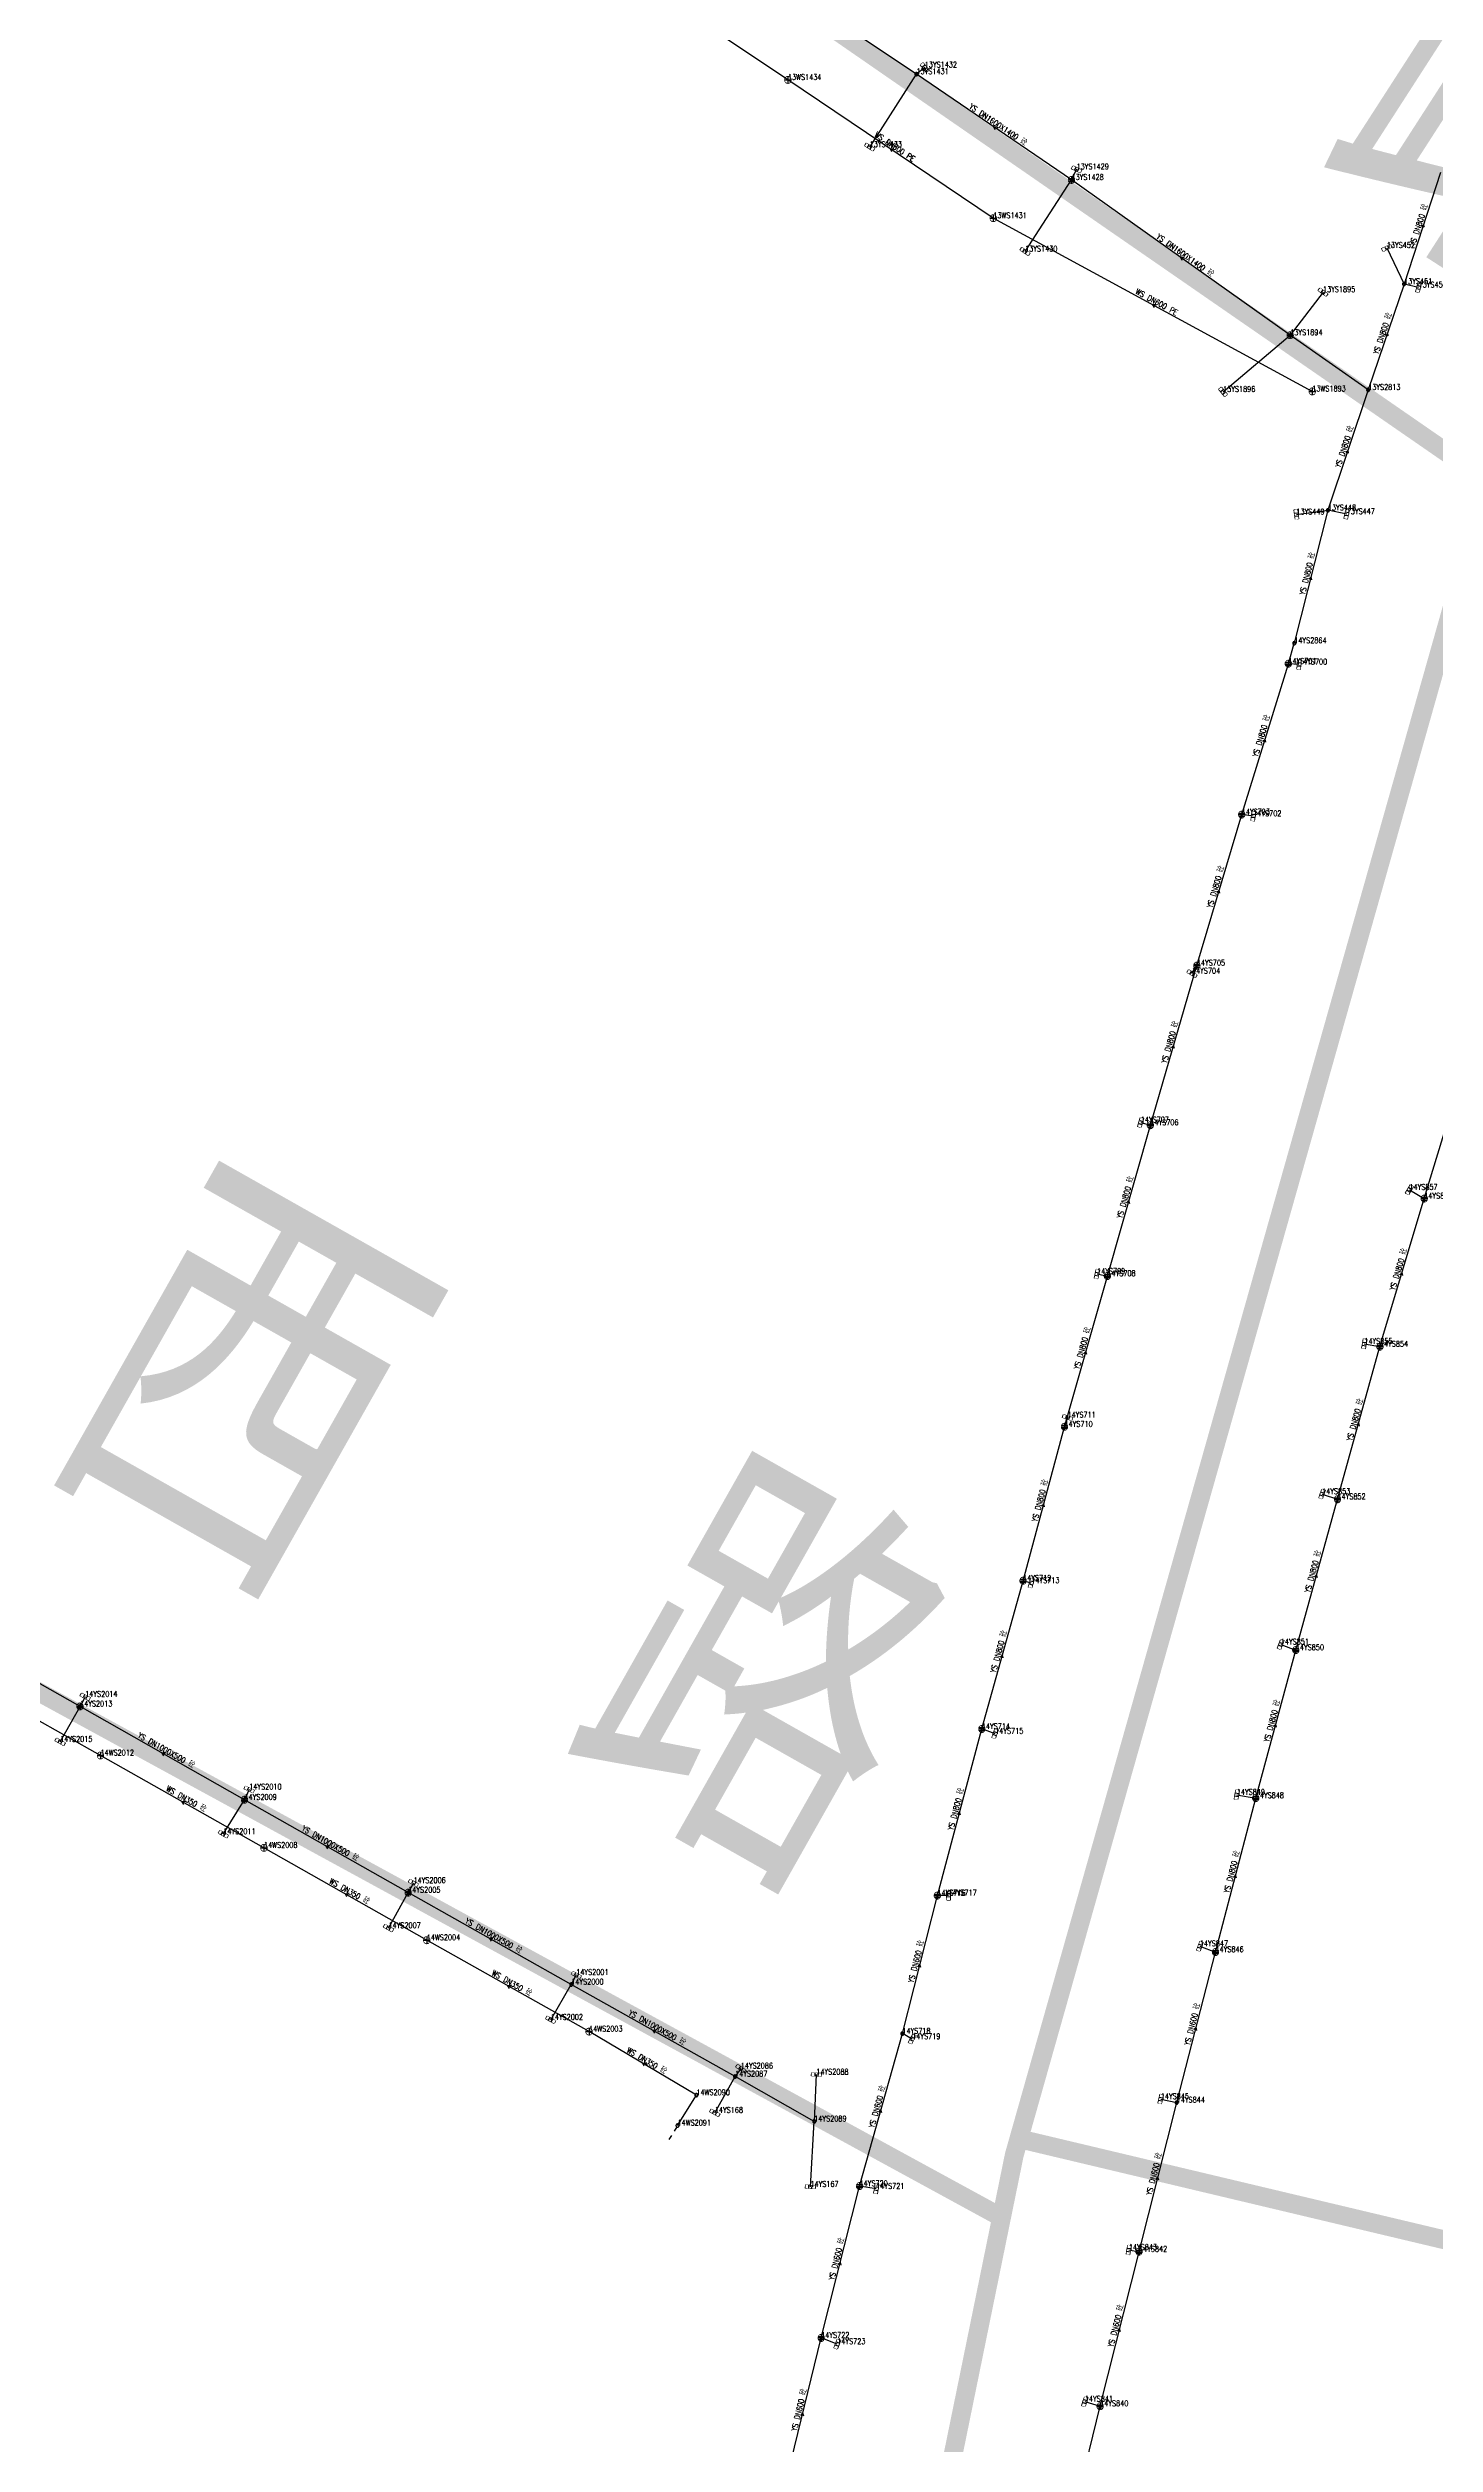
# Model space of a CAD drawing. Extents: x 78813 to 99477, y 2421021 to 2448125.
# Drawn here: x 83872.6 to 84093.9, y 2436166.7 to 2436548.7 of the extents above; entities that cross this region are included whole.
import ezdxf
from ezdxf.enums import TextEntityAlignment as Align

# ---------------------------------------------------------------- set-up
doc = ezdxf.new("R2010")
doc.units = 0
doc.set_wipeout_variables(frame=1)
doc.layers.get('0').update_dxf_attribs({"linetype": 'CONTINUOUS'})
for name, color, linetype in [('DX_WS', 16, 'CONTINUOUS'), ('DX_YS', 42, 'CONTINUOUS'), ('道路', 5, 'CONTINUOUS')]:
    doc.layers.add(name, color=color, linetype=linetype)
doc.layers.add('WSLINE', color=7, linetype='CONTINUOUS', true_color=0x7f0000)
doc.layers.add('YSLINE', color=7, linetype='CONTINUOUS', true_color=0xcc9900)
doc.layers.add('道路名称', color=7, linetype='CONTINUOUS', lineweight=0)
doc.styles.add('CcNameZT', font='txt.SHX', dxfattribs={"width": 0.8, "bigfont": 'HZTXT.SHX'})
doc.styles.get("Standard").update_dxf_attribs({"font": 'txt.shx', "bigfont": 'hztxt.shx'})
doc.styles.add('宋体0.7', font='', dxfattribs={"width": 0.7})
doc.styles.get('宋体0.7').set_extended_font_data('SimSun')

# ---------------------------------------------------------------- blocks, each defined once
blk = doc.blocks.new('GC546')
at = {"color": 0}
for p in [(0.866, 0.5), (0.866, -0.5)]:
    blk.add_line(p, (0, 0), dxfattribs=at)
blk = doc.blocks.new('PS污水井')
blk.add_lwpolyline([(1, 0), (1, 0.07), (0.99, 0.14), (0.98, 0.21), (0.96, 0.28), (0.94, 0.34), (0.91, 0.41), (0.88, 0.47), (0.85, 0.53), (0.81, 0.59), (0.77, 0.64), (0.72, 0.69), (0.67, 0.74), (0.62, 0.79), (0.56, 0.83), (0.5, 0.87), (0.44, 0.9), (0.37, 0.93), (0.31, 0.95), (0.24, 0.97), (0.17, 0.98), (0.1, 0.99), (0.03, 1), (-0.03, 1), (-0.1, 0.99), (-0.17, 0.98), (-0.24, 0.97), (-0.31, 0.95), (-0.37, 0.93), (-0.44, 0.9), (-0.5, 0.87), (-0.56, 0.83), (-0.62, 0.79), (-0.67, 0.74), (-0.72, 0.69), (-0.77, 0.64), (-0.81, 0.59), (-0.85, 0.53), (-0.88, 0.47), (-0.91, 0.41), (-0.94, 0.34), (-0.96, 0.28), (-0.98, 0.21), (-0.99, 0.14), (-1, 0.07), (-1, 0), (-1, -0.07), (-0.99, -0.14), (-0.98, -0.21), (-0.96, -0.28), (-0.94, -0.34), (-0.91, -0.41), (-0.88, -0.47), (-0.85, -0.53), (-0.81, -0.59), (-0.77, -0.64), (-0.72, -0.69), (-0.67, -0.74), (-0.62, -0.79), (-0.56, -0.83), (-0.5, -0.87), (-0.44, -0.9), (-0.37, -0.93), (-0.31, -0.95), (-0.24, -0.97), (-0.17, -0.98), (-0.1, -0.99), (-0.03, -1), (0.03, -1), (0.1, -0.99), (0.17, -0.98), (0.24, -0.97), (0.31, -0.95), (0.37, -0.93), (0.44, -0.9), (0.5, -0.87), (0.56, -0.83), (0.62, -0.79), (0.67, -0.74), (0.72, -0.69), (0.77, -0.64), (0.81, -0.59), (0.85, -0.53), (0.88, -0.47), (0.91, -0.41), (0.94, -0.34), (0.96, -0.28), (0.98, -0.21), (0.99, -0.14), (1, 0)], close=True)
blk.add_wipeout([(1, 0), (1, 0.07), (0.99, 0.14), (0.98, 0.21), (0.96, 0.28), (0.94, 0.34), (0.91, 0.41), (0.88, 0.47), (0.85, 0.53), (0.81, 0.59), (0.77, 0.64), (0.72, 0.69), (0.67, 0.74), (0.62, 0.79), (0.56, 0.83), (0.5, 0.87), (0.44, 0.9), (0.37, 0.93), (0.31, 0.95), (0.24, 0.97), (0.17, 0.98), (0.1, 0.99), (0.03, 1), (-0.03, 1), (-0.1, 0.99), (-0.17, 0.98), (-0.24, 0.97), (-0.31, 0.95), (-0.37, 0.93), (-0.44, 0.9), (-0.5, 0.87), (-0.56, 0.83), (-0.62, 0.79), (-0.67, 0.74), (-0.72, 0.69), (-0.77, 0.64), (-0.81, 0.59), (-0.85, 0.53), (-0.88, 0.47), (-0.91, 0.41), (-0.94, 0.34), (-0.96, 0.28), (-0.98, 0.21), (-0.99, 0.14), (-1, 0.07), (-1, 0), (-1, -0.07), (-0.99, -0.14), (-0.98, -0.21), (-0.96, -0.28), (-0.94, -0.34), (-0.91, -0.41), (-0.88, -0.47), (-0.85, -0.53), (-0.81, -0.59), (-0.77, -0.64), (-0.72, -0.69), (-0.67, -0.74), (-0.62, -0.79), (-0.56, -0.83), (-0.5, -0.87), (-0.44, -0.9), (-0.37, -0.93), (-0.31, -0.95), (-0.24, -0.97), (-0.17, -0.98), (-0.1, -0.99), (-0.03, -1), (0.03, -1), (0.1, -0.99), (0.17, -0.98), (0.24, -0.97), (0.31, -0.95), (0.37, -0.93), (0.44, -0.9), (0.5, -0.87), (0.56, -0.83), (0.62, -0.79), (0.67, -0.74), (0.72, -0.69), (0.77, -0.64), (0.81, -0.59), (0.85, -0.53), (0.88, -0.47), (0.91, -0.41), (0.94, -0.34), (0.96, -0.28), (0.98, -0.21), (0.99, -0.14)])
for p, q in [((-1, 0), (0, 0)), ((0, 1), (0, 0)), ((0, 0), (0, -1)), ((0, 0), (1, 0))]:
    blk.add_line(p, q)
blk = doc.blocks.new('PS非普查')
blk.add_lwpolyline([(3.7, 0), (5.3, 0)])
blk.add_wipeout([(0.5, 0), (0.5, 0.03), (0.5, 0.07), (0.49, 0.1), (0.48, 0.14), (0.47, 0.17), (0.46, 0.2), (0.44, 0.23), (0.42, 0.26), (0.4, 0.29), (0.38, 0.32), (0.36, 0.35), (0.33, 0.37), (0.31, 0.39), (0.28, 0.41), (0.25, 0.43), (0.22, 0.45), (0.19, 0.46), (0.15, 0.48), (0.12, 0.49), (0.09, 0.49), (0.05, 0.5), (0.02, 0.5), (-0.02, 0.5), (-0.05, 0.5), (-0.09, 0.49), (-0.12, 0.49), (-0.15, 0.48), (-0.19, 0.46), (-0.22, 0.45), (-0.25, 0.43), (-0.28, 0.41), (-0.31, 0.39), (-0.33, 0.37), (-0.36, 0.35), (-0.38, 0.32), (-0.4, 0.29), (-0.42, 0.26), (-0.44, 0.23), (-0.46, 0.2), (-0.47, 0.17), (-0.48, 0.14), (-0.49, 0.1), (-0.5, 0.07), (-0.5, 0.03), (-0.5, 0), (-0.5, -0.03), (-0.5, -0.07), (-0.49, -0.1), (-0.48, -0.14), (-0.47, -0.17), (-0.46, -0.2), (-0.44, -0.23), (-0.42, -0.26), (-0.4, -0.29), (-0.38, -0.32), (-0.36, -0.35), (-0.33, -0.37), (-0.31, -0.39), (-0.28, -0.41), (-0.25, -0.43), (-0.22, -0.45), (-0.19, -0.46), (-0.15, -0.48), (-0.12, -0.49), (-0.09, -0.49), (-0.05, -0.5), (-0.02, -0.5), (0.02, -0.5), (0.05, -0.5), (0.09, -0.49), (0.12, -0.49), (0.15, -0.48), (0.19, -0.46), (0.22, -0.45), (0.25, -0.43), (0.28, -0.41), (0.31, -0.39), (0.33, -0.37), (0.36, -0.35), (0.38, -0.32), (0.4, -0.29), (0.42, -0.26), (0.44, -0.23), (0.46, -0.2), (0.47, -0.17), (0.48, -0.14), (0.49, -0.1), (0.5, -0.07)])
blk.add_line((0.5, 0), (2.1, 0))
blk.add_lwpolyline([(0.5, 0), (0.5, 0.03), (0.5, 0.07), (0.49, 0.1), (0.48, 0.14), (0.47, 0.17), (0.46, 0.2), (0.44, 0.23), (0.42, 0.26), (0.4, 0.29), (0.38, 0.32), (0.36, 0.35), (0.33, 0.37), (0.31, 0.39), (0.28, 0.41), (0.25, 0.43), (0.22, 0.45), (0.19, 0.46), (0.15, 0.48), (0.12, 0.49), (0.09, 0.49), (0.05, 0.5), (0.02, 0.5), (-0.02, 0.5), (-0.05, 0.5), (-0.09, 0.49), (-0.12, 0.49), (-0.15, 0.48), (-0.19, 0.46), (-0.22, 0.45), (-0.25, 0.43), (-0.28, 0.41), (-0.31, 0.39), (-0.33, 0.37), (-0.36, 0.35), (-0.38, 0.32), (-0.4, 0.29), (-0.42, 0.26), (-0.44, 0.23), (-0.46, 0.2), (-0.47, 0.17), (-0.48, 0.14), (-0.49, 0.1), (-0.5, 0.07), (-0.5, 0.03), (-0.5, 0), (-0.5, -0.03), (-0.5, -0.07), (-0.49, -0.1), (-0.48, -0.14), (-0.47, -0.17), (-0.46, -0.2), (-0.44, -0.23), (-0.42, -0.26), (-0.4, -0.29), (-0.38, -0.32), (-0.36, -0.35), (-0.33, -0.37), (-0.31, -0.39), (-0.28, -0.41), (-0.25, -0.43), (-0.22, -0.45), (-0.19, -0.46), (-0.15, -0.48), (-0.12, -0.49), (-0.09, -0.49), (-0.05, -0.5), (-0.02, -0.5), (0.02, -0.5), (0.05, -0.5), (0.09, -0.49), (0.12, -0.49), (0.15, -0.48), (0.19, -0.46), (0.22, -0.45), (0.25, -0.43), (0.28, -0.41), (0.31, -0.39), (0.33, -0.37), (0.36, -0.35), (0.38, -0.32), (0.4, -0.29), (0.42, -0.26), (0.44, -0.23), (0.46, -0.2), (0.47, -0.17), (0.48, -0.14), (0.49, -0.1), (0.5, -0.07), (0.5, 0)], close=True)
blk = doc.blocks.new('PS管线点')
blk.add_wipeout([(0.5, 0), (0.5, 0.03), (0.5, 0.07), (0.49, 0.1), (0.48, 0.14), (0.47, 0.17), (0.46, 0.2), (0.44, 0.23), (0.42, 0.26), (0.4, 0.29), (0.38, 0.32), (0.36, 0.35), (0.33, 0.37), (0.31, 0.39), (0.28, 0.41), (0.25, 0.43), (0.22, 0.45), (0.19, 0.46), (0.15, 0.48), (0.12, 0.49), (0.09, 0.49), (0.05, 0.5), (0.02, 0.5), (-0.02, 0.5), (-0.05, 0.5), (-0.09, 0.49), (-0.12, 0.49), (-0.15, 0.48), (-0.19, 0.46), (-0.22, 0.45), (-0.25, 0.43), (-0.28, 0.41), (-0.31, 0.39), (-0.33, 0.37), (-0.36, 0.35), (-0.38, 0.32), (-0.4, 0.29), (-0.42, 0.26), (-0.44, 0.23), (-0.46, 0.2), (-0.47, 0.17), (-0.48, 0.14), (-0.49, 0.1), (-0.5, 0.07), (-0.5, 0.03), (-0.5, 0), (-0.5, -0.03), (-0.5, -0.07), (-0.49, -0.1), (-0.48, -0.14), (-0.47, -0.17), (-0.46, -0.2), (-0.44, -0.23), (-0.42, -0.26), (-0.4, -0.29), (-0.38, -0.32), (-0.36, -0.35), (-0.33, -0.37), (-0.31, -0.39), (-0.28, -0.41), (-0.25, -0.43), (-0.22, -0.45), (-0.19, -0.46), (-0.15, -0.48), (-0.12, -0.49), (-0.09, -0.49), (-0.05, -0.5), (-0.02, -0.5), (0.02, -0.5), (0.05, -0.5), (0.09, -0.49), (0.12, -0.49), (0.15, -0.48), (0.19, -0.46), (0.22, -0.45), (0.25, -0.43), (0.28, -0.41), (0.31, -0.39), (0.33, -0.37), (0.36, -0.35), (0.38, -0.32), (0.4, -0.29), (0.42, -0.26), (0.44, -0.23), (0.46, -0.2), (0.47, -0.17), (0.48, -0.14), (0.49, -0.1), (0.5, -0.07)])
blk.add_lwpolyline([(0.5, 0), (0.5, 0.03), (0.5, 0.07), (0.49, 0.1), (0.48, 0.14), (0.47, 0.17), (0.46, 0.2), (0.44, 0.23), (0.42, 0.26), (0.4, 0.29), (0.38, 0.32), (0.36, 0.35), (0.33, 0.37), (0.31, 0.39), (0.28, 0.41), (0.25, 0.43), (0.22, 0.45), (0.19, 0.46), (0.15, 0.48), (0.12, 0.49), (0.09, 0.49), (0.05, 0.5), (0.02, 0.5), (-0.02, 0.5), (-0.05, 0.5), (-0.09, 0.49), (-0.12, 0.49), (-0.15, 0.48), (-0.19, 0.46), (-0.22, 0.45), (-0.25, 0.43), (-0.28, 0.41), (-0.31, 0.39), (-0.33, 0.37), (-0.36, 0.35), (-0.38, 0.32), (-0.4, 0.29), (-0.42, 0.26), (-0.44, 0.23), (-0.46, 0.2), (-0.47, 0.17), (-0.48, 0.14), (-0.49, 0.1), (-0.5, 0.07), (-0.5, 0.03), (-0.5, 0), (-0.5, -0.03), (-0.5, -0.07), (-0.49, -0.1), (-0.48, -0.14), (-0.47, -0.17), (-0.46, -0.2), (-0.44, -0.23), (-0.42, -0.26), (-0.4, -0.29), (-0.38, -0.32), (-0.36, -0.35), (-0.33, -0.37), (-0.31, -0.39), (-0.28, -0.41), (-0.25, -0.43), (-0.22, -0.45), (-0.19, -0.46), (-0.15, -0.48), (-0.12, -0.49), (-0.09, -0.49), (-0.05, -0.5), (-0.02, -0.5), (0.02, -0.5), (0.05, -0.5), (0.09, -0.49), (0.12, -0.49), (0.15, -0.48), (0.19, -0.46), (0.22, -0.45), (0.25, -0.43), (0.28, -0.41), (0.31, -0.39), (0.33, -0.37), (0.36, -0.35), (0.38, -0.32), (0.4, -0.29), (0.42, -0.26), (0.44, -0.23), (0.46, -0.2), (0.47, -0.17), (0.48, -0.14), (0.49, -0.1), (0.5, -0.07), (0.5, 0)], close=True)
blk = doc.blocks.new('PS雨篦')
blk.add_lwpolyline([(-1.5, 0.5), (0, 0.5), (1.5, 0.5), (1.5, -0.5), (0, -0.5), (-1.5, -0.5)], close=True)
blk.add_wipeout([(-1.5, 0.5), (0, 0.5), (1.5, 0.5), (1.5, -0.5), (0, -0.5), (-1.5, -0.5)])
for p, q in [((-0.51, -0.5), (-0.51, 0.5)), ((0.49, -0.5), (0.49, 0.5))]:
    blk.add_line(p, q)
blk = doc.blocks.new('PS雨水井')
blk.add_lwpolyline([(1, 0), (1, 0.07), (0.99, 0.14), (0.98, 0.21), (0.96, 0.28), (0.94, 0.34), (0.91, 0.41), (0.88, 0.47), (0.85, 0.53), (0.81, 0.59), (0.77, 0.64), (0.72, 0.69), (0.67, 0.74), (0.62, 0.79), (0.56, 0.83), (0.5, 0.87), (0.44, 0.9), (0.37, 0.93), (0.31, 0.95), (0.24, 0.97), (0.17, 0.98), (0.1, 0.99), (0.03, 1), (-0.03, 1), (-0.1, 0.99), (-0.17, 0.98), (-0.24, 0.97), (-0.31, 0.95), (-0.37, 0.93), (-0.44, 0.9), (-0.5, 0.87), (-0.56, 0.83), (-0.62, 0.79), (-0.67, 0.74), (-0.72, 0.69), (-0.77, 0.64), (-0.81, 0.59), (-0.85, 0.53), (-0.88, 0.47), (-0.91, 0.41), (-0.94, 0.34), (-0.96, 0.28), (-0.98, 0.21), (-0.99, 0.14), (-1, 0.07), (-1, 0), (-1, -0.07), (-0.99, -0.14), (-0.98, -0.21), (-0.96, -0.28), (-0.94, -0.34), (-0.91, -0.41), (-0.88, -0.47), (-0.85, -0.53), (-0.81, -0.59), (-0.77, -0.64), (-0.72, -0.69), (-0.67, -0.74), (-0.62, -0.79), (-0.56, -0.83), (-0.5, -0.87), (-0.44, -0.9), (-0.37, -0.93), (-0.31, -0.95), (-0.24, -0.97), (-0.17, -0.98), (-0.1, -0.99), (-0.03, -1), (0.03, -1), (0.1, -0.99), (0.17, -0.98), (0.24, -0.97), (0.31, -0.95), (0.37, -0.93), (0.44, -0.9), (0.5, -0.87), (0.56, -0.83), (0.62, -0.79), (0.67, -0.74), (0.72, -0.69), (0.77, -0.64), (0.81, -0.59), (0.85, -0.53), (0.88, -0.47), (0.91, -0.41), (0.94, -0.34), (0.96, -0.28), (0.98, -0.21), (0.99, -0.14), (1, 0)], close=True)
blk.add_wipeout([(1, 0), (1, 0.07), (0.99, 0.14), (0.98, 0.21), (0.96, 0.28), (0.94, 0.34), (0.91, 0.41), (0.88, 0.47), (0.85, 0.53), (0.81, 0.59), (0.77, 0.64), (0.72, 0.69), (0.67, 0.74), (0.62, 0.79), (0.56, 0.83), (0.5, 0.87), (0.44, 0.9), (0.37, 0.93), (0.31, 0.95), (0.24, 0.97), (0.17, 0.98), (0.1, 0.99), (0.03, 1), (-0.03, 1), (-0.1, 0.99), (-0.17, 0.98), (-0.24, 0.97), (-0.31, 0.95), (-0.37, 0.93), (-0.44, 0.9), (-0.5, 0.87), (-0.56, 0.83), (-0.62, 0.79), (-0.67, 0.74), (-0.72, 0.69), (-0.77, 0.64), (-0.81, 0.59), (-0.85, 0.53), (-0.88, 0.47), (-0.91, 0.41), (-0.94, 0.34), (-0.96, 0.28), (-0.98, 0.21), (-0.99, 0.14), (-1, 0.07), (-1, 0), (-1, -0.07), (-0.99, -0.14), (-0.98, -0.21), (-0.96, -0.28), (-0.94, -0.34), (-0.91, -0.41), (-0.88, -0.47), (-0.85, -0.53), (-0.81, -0.59), (-0.77, -0.64), (-0.72, -0.69), (-0.67, -0.74), (-0.62, -0.79), (-0.56, -0.83), (-0.5, -0.87), (-0.44, -0.9), (-0.37, -0.93), (-0.31, -0.95), (-0.24, -0.97), (-0.17, -0.98), (-0.1, -0.99), (-0.03, -1), (0.03, -1), (0.1, -0.99), (0.17, -0.98), (0.24, -0.97), (0.31, -0.95), (0.37, -0.93), (0.44, -0.9), (0.5, -0.87), (0.56, -0.83), (0.62, -0.79), (0.67, -0.74), (0.72, -0.69), (0.77, -0.64), (0.81, -0.59), (0.85, -0.53), (0.88, -0.47), (0.91, -0.41), (0.94, -0.34), (0.96, -0.28), (0.98, -0.21), (0.99, -0.14)])
for p, q in [((-1, 0), (0, 0)), ((-0.88, 0.48), (0, 0.47)), ((0, 1), (0, 0)), ((0, 0.47), (0.88, 0.47)), ((0, 0), (0, -1)), ((0, 0), (1, 0)), ((-0.88, -0.48), (0, -0.48)), ((0, -0.48), (0.88, -0.48))]:
    blk.add_line(p, q)

msp = doc.modelspace()

# ---------------------------------------------------------------- block references
at = {"layer": 'DX_WS', "xscale": 0.5, "yscale": 0.5, "zscale": 0.5}
for name, p in [('PS污水井', (83990.65, 2436543.61, -0.52)), ('PS污水井', (84023.41, 2436521.56, -0.08)), ('PS污水井', (84074.29, 2436493.94, -0.25)), ('PS污水井', (83881, 2436276.45, 0.47)), ('PS污水井', (83907.08, 2436261.72, 0.59)), ('PS污水井', (83933.04, 2436246.99, 0.55)), ('PS污水井', (83958.93, 2436232.42, 0.61)), ('PS管线点', (83976.05, 2436222.29, 0.7))]:
    msp.add_blockref(name, p, dxfattribs=at)
at = {"layer": 'DX_WS', "yscale": 0.5, "zscale": 0.5}
for name, p, xscale, rotation in [('GC546', (84007.03, 2436532.58, -0.3), 0.499999999980088, 326.0552558470962), ('GC546', (84048.85, 2436507.75, -0.16), 0.5000000000383399, 331.5029696381798), ('GC546', (83894.04, 2436269.08, 0.57), 0.5000000000722007, 330.5310618403137), ('GC546', (83920.06, 2436254.35, 0.58), 0.5000000000716178, 330.4327181819299), ('GC546', (83945.98, 2436239.7, 0.57), 0.5000000001120588, 330.6288995949487), ('GC546', (83967.49, 2436227.35, 0.7), 0.4999999999480931, 329.3760334462481), ('PS非普查', (83973.04, 2436217.44, 0.95), 0.5000000001522118, 238.1575427528086)]:
    msp.add_blockref(name, p, dxfattribs=dict(at, xscale=xscale, rotation=rotation))
at = {"layer": 'DX_YS', "xscale": 0.5, "yscale": 0.5, "zscale": 0.5}
for name, p in [('PS管线点', (84011.15, 2436544.53, 0.63)), ('PS雨水井', (84035.88, 2436527.66, 0.72)), ('PS管线点', (84088.93, 2436511.06, 1.23)), ('PS雨水井', (84070.77, 2436502.9, 0.76)), ('PS管线点', (84083.2, 2436494.18, -0.67)), ('PS管线点', (84076.78, 2436474.98, 1.19)), ('PS管线点', (84071.42, 2436453.79, 1.26)), ('PS雨水井', (84065.27, 2436269.65, 1.8)), ('PS管线点', (83994.85, 2436218.1, 0.04))]:
    msp.add_blockref(name, p, dxfattribs=at)
at = {"layer": 'DX_YS', "yscale": 0.5, "zscale": 0.5}
for name, p, xscale, rotation in [('GC546', (84023.51, 2436536.1, 0.68), 0.5000000001135714, 325.7035606461841), ('PS雨篦', (84003.69, 2436532.9, 2.31), 0.49999999990153, 327.3096308795797), ('PS雨篦', (84028.48, 2436516.25, 2.27), 0.5000000000527751, 327.0799843770472), ('PS雨篦', (84086.17, 2436516.82, 2.55), 0.500000000075979, 205.6782153010666), ('GC546', (84091.84, 2436519.95, 1.28), 0.4999999998469041, 71.87512170216935), ('GC546', (84053.32, 2436515.28, 0.76), 0.5000000000216303, 324.6326067442993), ('PS雨篦', (84076, 2436509.77, 2.54), 0.4999999999057492, 142.7254497778438), ('GC546', (84086.07, 2436502.62, 0.28), 0.499999999890019, 71.23882334018894), ('PS雨篦', (84060.06, 2436493.87, 2.32), 0.5000000000743051, 310.1267741116633), ('GC546', (84079.99, 2436484.58, 0.26), 0.4999999999902391, 251.5122506198169), ('PS雨篦', (84071.75, 2436474.32, 2.49), 0.5000000001831415, 277.481112574704), ('PS雨篦', (84079.78, 2436474.38, 2.18), 0.4999999999395061, 78.66806172283424), ('GC546', (84074.1, 2436464.38, 1.23), 0.4999999998370969, 255.8130805639184), ('PS雨篦', (84072.17, 2436450.39, 2.04), 0.4999999998263093, 85.58580371415914), ('GC546', (84066.75, 2436438.49, 1.28), 0.5000000000711688, 252.8097899891272), ('PS雨篦', (84064.87, 2436426.21, 2.17), 0.5000000001892163, 82.29571920274633), ('GC546', (84059.45, 2436414.42, 1.3), 0.5000000000914221, 253.4543962002533), ('PS雨篦', (84055.1, 2436401.11, 3.05), 0.4999999998888663, 328.7140279890006), ('GC546', (84052.17, 2436389.66, 1.3), 0.4999999997932945, 253.7586402759428), ('PS雨篦', (84046.93, 2436377.38, 3.01), 0.499999999784422, 253.6003163095898), ('GC546', (84045.04, 2436364.91, 1.26), 0.5000000002035612, 254.1049651533954), ('PS雨篦', (84089.78, 2436366.64, 2.47), 0.5000000001814352, 239.3898064137968), ('PS雨篦', (84039.96, 2436353.22, 2.18), 0.5000000000953599, 258.4966591551903), ('GC546', (84088.61, 2436353.44, 1.77), 0.4999999999848883, 253.3461886507355), ('PS雨篦', (84082.59, 2436342.07, 2.91), 0.5000000001279307, 260.1167215818115), ('GC546', (84038.19, 2436340.87, 1.29), 0.5000000000684152, 254.1021752013745), ('PS雨篦', (84035.26, 2436330.32, 2.02), 0.4999999999493451, 161.258659567271), ('GC546', (84081.7, 2436329.46, 1.75), 0.4999999998403516, 254.4547730215719), ('PS雨篦', (84075.85, 2436318.13, 2.7), 0.5000000002148975, 251.0152846757533), ('GC546', (84031.46, 2436316.59, 1.35), 0.5000000000117375, 254.9284988146798), ('PS雨篦', (84029.47, 2436303.94, 1.96), 0.499999999977022, 74.2280519373509), ('GC546', (84074.98, 2436305.27, 1.76), 0.4999999997920246, 254.5339300687617), ('GC546', (84024.87, 2436292.49, 1.37), 0.4999999999862952, 254.456514459046), ('PS雨篦', (84069.26, 2436294.15, 2.51), 0.4999999998130749, 249.464887599144), ('PS雨篦', (83878.56, 2436285.8, 2.18), 0.5000000000580628, 152.0738080169427), ('PS雨篦', (84023.7, 2436279.92, 2.11), 0.5000000001902168, 70.3735738202964), ('GC546', (84068.47, 2436281.45, 1.79), 0.5000000000229153, 254.8597880286089), ('PS雨篦', (83874.57, 2436278.63, 2.2), 0.5000000000840499, 330.5224325129358), ('GC546', (83890.86, 2436276.82, 1.35), 0.499999999987718, 330.448208489769), ('PS雨篦', (83904.73, 2436271.02, 2.07), 0.5000000000971648, 154.8158172230086), ('PS雨篦', (84062.25, 2436270.19, 2.62), 0.4999999999876435, 259.7784322285706), ('GC546', (84018.04, 2436267.39, 1.34), 0.5000000001044059, 255.0586509029364), ('PS雨篦', (83900.59, 2436263.9, 2.31), 0.5000000000525803, 328.4221822595823), ('GC546', (83917.02, 2436261.98, 1.37), 0.5000000000436433, 330.4463848196149), ('GC546', (84062.06, 2436257.38, 1.79), 0.4999999999318466, 255.329536065369), ('PS雨篦', (83930.92, 2436256.11, 2), 0.4999999999532387, 151.3895403446814), ('PS雨篦', (84016.26, 2436254.14, 1.99), 0.4999999999025092, 91.26581973557627), ('PS雨篦', (83926.94, 2436248.93, 1.99), 0.4999999998961935, 330.9350739087091), ('GC546', (83943.09, 2436247.25, 1.33), 0.499999999985184, 330.5916560193708), ('PS雨篦', (84056.36, 2436246.03, 2.79), 0.5000000001922914, 249.6206761789063), ('PS雨篦', (83956.89, 2436241.45, 1.96), 0.5000000001013706, 152.5455644146307), ('GC546', (84011.7, 2436243.1, 1.29), 0.5000000001561645, 255.7367722661431), ('PS雨篦', (83952.82, 2436234.31, 1.94), 0.5000000000127532, 329.7835636489438), ('GC546', (83969.16, 2436232.59, 1.35), 0.4999999999946653, 330.6922453966304), ('PS雨篦', (84010.48, 2436231.23, 1.92), 0.4999999999998256, 61.55939901309501), ('GC546', (84055.76, 2436233.1, 1.78), 0.4999999998491701, 255.5471794256157), ('PS雨篦', (83983.12, 2436226.53, 2.04), 0.5000000000960461, 144.858046131586), ('PS雨篦', (83995.18, 2436225.56, 2.44), 0.5000000000085937, 177.4804265821847), ('PS雨篦', (83978.99, 2436219.48, 2.34), 0.5000000000542418, 330.740300672864), ('GC546', (84005.49, 2436219.94, 1.24), 0.5000000001305607, 254.3337055940321), ('PS雨篦', (84050.12, 2436221.67, 2.85), 0.4999999997991335, 257.3781138706879), ('PS雨篦', (83994.24, 2436207.67, 1.91), 0.5000000000046166, 356.6084172319048), ('PS雨篦', (84004.74, 2436207.34, 1.96), 0.500000000221246, 80.28920633173263), ('GC546', (84049.66, 2436209.22, 1.81), 0.4999999997940134, 255.8107263190703), ('PS雨篦', (84045.02, 2436197.61, 2.22), 0.4999999998075412, 260.3611734027826), ('GC546', (83999.02, 2436195.68, 1.31), 0.5000000001428004, 255.8058116099718), ('GC546', (84043.55, 2436185.01, 1.85), 0.4999999998662714, 255.8609417583536), ('PS雨篦', (83998.52, 2436182.59, 2.1), 0.499999999978022, 69.17718011851889), ('PS雨篦', (84038.01, 2436173.42, 2.51), 0.4999999999355177, 253.4085314447412), ('GC546', (83993.03, 2436171.59, 1.41), 0.4999999999670498, 256.294085382861)]:
    msp.add_blockref(name, p, dxfattribs=dict(at, xscale=xscale, rotation=rotation))

# ---------------------------------------------------------------- texts
at = {"layer": 'DX_WS', "style": 'CcNameZT', "width": 0.8}
for s, rotation, p in [(' WS DN600 PE', 331.503, (84048.97, 2436507.97, -0.25)), (' WS DN350 砼', 330.5311, (83894.17, 2436269.3, 0.59)), (' WS DN350 砼', 330.4327, (83920.19, 2436254.57, 0.55)), (' WS DN350 砼', 330.6289, (83946.11, 2436239.92, 0.61)), (' WS DN350 砼', 329.376, (83967.61, 2436227.57, 0.7))]:
    msp.add_text(s, height=0.9, rotation=rotation, dxfattribs=at).set_placement(p, align=Align.CENTER)
at = {"layer": 'DX_YS', "style": 'CcNameZT', "width": 0.8}
for s, rotation, p in [(' YS DN1600X1400 砼', 325.7036, (84023.65, 2436536.3, 0.72)), (' YS DN800 砼', 71.8751, (84091.6, 2436520.03, 1.33)), (' YS DN1600X1400 砼', 324.6326, (84053.47, 2436515.48, 0.76)), (' YS DN800 砼', 71.2388, (84085.83, 2436502.7, 1.23)), (' YS DN800 砼', 71.5122, (84079.75, 2436484.66, 1.19)), (' YS DN800 砼', 75.8131, (84073.86, 2436464.45, 1.26)), (' YS DN800 砼', 72.8098, (84066.51, 2436438.56, 1.26)), (' YS DN800 砼', 73.4544, (84059.21, 2436414.5, 1.33)), (' YS DN800 砼', 73.7586, (84051.93, 2436389.73, 1.27)), (' YS DN800 砼', 74.105, (84044.8, 2436364.98, 1.29)), (' YS DN800 砼', 73.3462, (84088.37, 2436353.51, 1.86)), (' YS DN800 砼', 74.1022, (84037.95, 2436340.94, 1.3)), (' YS DN800 砼', 74.4548, (84081.46, 2436329.53, 1.75)), (' YS DN800 砼', 74.9285, (84031.22, 2436316.65, 1.35)), (' YS DN800 砼', 74.5339, (84074.74, 2436305.33, 1.76)), (' YS DN800 砼', 74.4565, (84024.63, 2436292.56, 1.38)), (' YS DN800 砼', 74.8598, (84068.23, 2436281.51, 1.8)), (' YS DN1000X500 砼', 330.4482, (83890.98, 2436277.04, 1.37)), (' YS DN800 砼', 75.0586, (84017.8, 2436267.45, 1.33)), (' YS DN1000X500 砼', 330.4464, (83917.15, 2436262.2, 1.37)), (' YS DN800 砼', 75.3295, (84061.82, 2436257.44, 1.77)), (' YS DN1000X500 砼', 330.5917, (83943.21, 2436247.47, 1.3)), (' YS DN600 砼', 75.7368, (84011.45, 2436243.16, 1.25)), (' YS DN1000X500 砼', 330.6922, (83969.28, 2436232.8, 1.4)), (' YS DN600 砼', 75.5472, (84055.51, 2436233.16, 1.78)), (' YS DN600 砼', 74.3337, (84005.25, 2436220.01, 1.24)), (' YS DN600 砼', 75.8107, (84049.41, 2436209.28, 1.81)), (' YS DN600 砼', 75.8058, (83998.78, 2436195.74, 1.39)), (' YS DN600 砼', 75.8609, (84043.31, 2436185.07, 1.88)), (' YS DN600 砼', 76.2941, (83992.79, 2436171.65, 1.44))]:
    msp.add_text(s, height=0.9, rotation=rotation, dxfattribs=at).set_placement(p, align=Align.CENTER)

# ---------------------------------------------------------------- next in the draw order: linework, layer by layer
at = {"layer": 'WSLINE'}
for p, q in [((83990.65, 2436543.61, -0.52), (83957.04, 2436566.07, -0.56)), ((84074.29, 2436493.94, -0.25), (84023.41, 2436521.56, -0.07)), ((83976.05, 2436222.29, 0.7), (83958.93, 2436232.42, 0.71)), ((83973.04, 2436217.44, 0.95), (83976.05, 2436222.29, 0.7))]:
    msp.add_line(p, q, dxfattribs=at)
at = {"layer": 'YSLINE'}
for p, q in [((84076, 2436509.77, 2.54), (84070.77, 2436502.9, 0.77)), ((84060.06, 2436493.87, 2.32), (84070.77, 2436502.9, 0.78)), ((84083.2, 2436494.18, -0.67), (84070.77, 2436502.9, 0.79)), ((84083.2, 2436494.18, -0.67), (84076.78, 2436474.98, 1.19)), ((84076.78, 2436474.98, 1.19), (84071.42, 2436453.79, 1.26)), ((84071.75, 2436474.32, 2.49), (84076.78, 2436474.98, 1.22)), ((84079.78, 2436474.38, 2.18), (84076.78, 2436474.98, 1.22)), ((84062.25, 2436270.19, 2.62), (84065.27, 2436269.65, 2.1)), ((83995.18, 2436225.56, 2.44), (83994.85, 2436218.1, 0.04)), ((83994.24, 2436207.67, 1.91), (83994.85, 2436218.1, 0.04))]:
    msp.add_line(p, q, dxfattribs=at)

# ---------------------------------------------------------------- next in the draw order: block references
at = {"layer": 'DX_YS', "yscale": 0.5, "zscale": 0.5}
for p, xscale, rotation in [((84012.47, 2436545.6, 2.06), 0.5000000000382249, 128.8912625946972), ((84036.69, 2436529.35, 2.03), 0.4999999999991148, 154.0919189335071), ((84091.24, 2436510.51, 2.14), 0.4999999998357221, 76.58511058701096)]:
    msp.add_blockref('PS雨篦', p, dxfattribs=dict(at, xscale=xscale, rotation=rotation))
at = {"layer": 'DX_YS', "xscale": 0.5, "yscale": 0.5, "zscale": 0.5}
for name, p in [('PS雨水井', (84070.47, 2436450.52, 1.29)), ('PS雨水井', (84063.03, 2436426.46, 1.26)), ('PS雨水井', (84055.88, 2436402.39, 1.33)), ('PS雨水井', (84048.46, 2436376.94, 1.27)), ('PS雨水井', (84092.15, 2436365.24, 1.66)), ('PS雨水井', (84041.61, 2436352.89, 1.29)), ('PS雨水井', (84085.08, 2436341.63, 1.86)), ('PS雨水井', (84034.77, 2436328.86, 1.3)), ('PS雨水井', (84078.31, 2436317.29, 1.75)), ('PS雨水井', (84028.16, 2436304.31, 1.35)), ('PS雨水井', (84071.66, 2436293.25, 1.76)), ('PS雨水井', (83877.74, 2436284.26, 1.33)), ('PS雨水井', (84021.58, 2436280.67, 1.38)), ('PS雨水井', (83903.97, 2436269.39, 1.37)), ('PS雨水井', (83930.08, 2436254.58, 1.37)), ('PS雨水井', (84014.49, 2436254.1, 1.33)), ('PS雨水井', (84058.85, 2436245.1, 1.77)), ('PS管线点', (83956.09, 2436239.92, 1.3)), ('PS管线点', (84008.9, 2436232.09, 1.25)), ('PS管线点', (83982.22, 2436225.25, 1.4)), ('PS管线点', (84052.66, 2436221.1, 1.78)), ('PS雨水井', (84002.08, 2436207.79, 1.24)), ('PS雨水井', (84046.65, 2436197.33, 1.81)), ('PS雨水井', (83995.96, 2436183.57, 1.39)), ('PS雨水井', (84040.45, 2436172.69, 1.88))]:
    msp.add_blockref(name, p, dxfattribs=at)

# ---------------------------------------------------------------- next in the draw order: texts
at = {"layer": 'DX_WS', "width": 0.8}
for s, p in [('13WS1434', (83990.65, 2436543.61, -0.52)), ('13WS1431', (84023.41, 2436521.56, -0.08)), ('13WS1893', (84074.29, 2436493.94, -0.25)), ('14WS2012', (83881, 2436276.45, 0.47)), ('14WS2008', (83907.08, 2436261.72, 0.59)), ('14WS2004', (83933.04, 2436246.99, 0.55)), ('14WS2003', (83958.93, 2436232.42, 0.61)), ('14WS2091', (83973.04, 2436217.44, 0.95))]:
    msp.add_text(s, height=0.9, dxfattribs=at).set_placement(p)
at = {"layer": 'DX_WS', "style": 'CcNameZT', "width": 0.8}
msp.add_text(' WS DN600 PE', height=0.9, rotation=326.0553, dxfattribs=at).set_placement((84007.17, 2436532.79, -0.08), align=Align.CENTER)
at = {"layer": 'DX_YS', "width": 0.8}
for s, p in [('13YS1433', (84003.69, 2436532.9, 2.31)), ('13YS1430', (84028.48, 2436516.25, 2.27)), ('13YS452', (84086.17, 2436516.82, 2.55)), ('13YS1895', (84076, 2436509.77, 2.54)), ('13YS1894', (84070.77, 2436502.9, 0.76)), ('13YS1896', (84060.06, 2436493.87, 2.32)), ('13YS2813', (84083.2, 2436494.18, -0.67)), ('13YS449', (84071.75, 2436474.32, 2.49)), ('13YS448', (84076.78, 2436474.98, 1.19)), ('13YS447', (84079.78, 2436474.38, 2.18)), ('14YS2864', (84071.42, 2436453.79, 1.26)), ('14YS2015', (83874.57, 2436278.63, 2.2)), ('14YS849', (84062.25, 2436270.19, 2.62)), ('14YS848', (84065.27, 2436269.65, 1.8)), ('14YS2011', (83900.59, 2436263.9, 2.31)), ('14YS2007', (83926.94, 2436248.93, 1.99)), ('14YS2002', (83952.82, 2436234.31, 1.94)), ('14YS2088', (83995.18, 2436225.56, 2.44)), ('14YS168', (83978.99, 2436219.48, 2.34)), ('14YS2089', (83994.85, 2436218.1, 0.04)), ('14YS167', (83994.24, 2436207.67, 1.91)), ('14YS721', (84004.74, 2436207.34, 1.96)), ('14YS723', (83998.52, 2436182.59, 2.1))]:
    msp.add_text(s, height=0.9, dxfattribs=at).set_placement(p)

# ---------------------------------------------------------------- next in the draw order: linework, layer by layer
at = {"layer": 'WSLINE'}
for p, q in [((84023.41, 2436521.56, -0.08), (83990.65, 2436543.61, -0.51)), ((83881, 2436276.45, 0.47), (83854.77, 2436291.21, 0.29)), ((83907.08, 2436261.72, 0.59), (83881, 2436276.45, 0.55)), ((83933.04, 2436246.99, 0.55), (83907.08, 2436261.72, 0.62)), ((83958.93, 2436232.42, 0.61), (83933.04, 2436246.99, 0.53))]:
    msp.add_line(p, q, dxfattribs=at)
at = {"layer": 'YSLINE'}
for p, q in [((84011.15, 2436544.53, 0.63), (83977.81, 2436566.7, 0.63)), ((84003.69, 2436532.9, 2.31), (84011.15, 2436544.53, 0.63)), ((84012.47, 2436545.6, 2.06), (84011.15, 2436544.53, 0.63)), ((84035.88, 2436527.66, 0.72), (84011.15, 2436544.53, 0.63)), ((84036.69, 2436529.35, 2.03), (84035.88, 2436527.66, 1.77)), ((84094.75, 2436528.83, 1.33), (84088.93, 2436511.06, 1.23)), ((84028.48, 2436516.25, 2.27), (84035.88, 2436527.66, 1.74)), ((84070.77, 2436502.9, 0.76), (84035.88, 2436527.66, 0.76)), ((84086.17, 2436516.82, 2.55), (84088.93, 2436511.06, 1.23)), ((84088.93, 2436511.06, 1.23), (84083.2, 2436494.18, -0.67)), ((84091.24, 2436510.51, 2.14), (84088.93, 2436511.06, 1.23)), ((84070.47, 2436450.52, 1.29), (84071.42, 2436453.79, 1.26)), ((84063.03, 2436426.46, 1.26), (84070.47, 2436450.52, 1.3)), ((84072.17, 2436450.39, 2.04), (84070.47, 2436450.52, 1.89)), ((84055.88, 2436402.39, 1.33), (84063.03, 2436426.46, 1.27)), ((84064.87, 2436426.21, 2.17), (84063.03, 2436426.46, 1.87)), ((84048.46, 2436376.94, 1.27), (84055.88, 2436402.39, 1.34)), ((84055.1, 2436401.11, 3.05), (84055.88, 2436402.39, 2.02)), ((84092.15, 2436365.24, 1.66), (84099.47, 2436389.21, 1.63)), ((84041.61, 2436352.89, 1.29), (84048.46, 2436376.94, 1.23)), ((84046.93, 2436377.38, 3.01), (84048.46, 2436376.94, 1.85)), ((84085.08, 2436341.63, 1.86), (84092.15, 2436365.24, 1.67)), ((84089.78, 2436366.64, 2.47), (84092.15, 2436365.24, 2.1)), ((84034.77, 2436328.86, 1.3), (84041.61, 2436352.89, 1.28)), ((84039.96, 2436353.22, 2.18), (84041.61, 2436352.89, 1.85)), ((84078.31, 2436317.29, 1.75), (84085.08, 2436341.63, 1.76)), ((84082.59, 2436342.07, 2.91), (84085.08, 2436341.63, 2.43)), ((84035.26, 2436330.32, 2.02), (84034.77, 2436328.86, 1.97)), ((84028.16, 2436304.31, 1.35), (84034.77, 2436328.86, 1.35)), ((84071.66, 2436293.25, 1.76), (84078.31, 2436317.29, 1.76)), ((84075.85, 2436318.13, 2.7), (84078.31, 2436317.29, 2.13)), ((84021.58, 2436280.67, 1.38), (84028.16, 2436304.31, 1.36)), ((84029.47, 2436303.94, 1.96), (84028.16, 2436304.31, 1.73)), ((83877.74, 2436284.26, 1.33), (83851.5, 2436299.04, 1.09)), ((84065.27, 2436269.65, 1.8), (84071.66, 2436293.25, 1.77)), ((84069.26, 2436294.15, 2.51), (84071.66, 2436293.25, 2.06)), ((83874.57, 2436278.63, 2.2), (83877.74, 2436284.26, 2.02)), ((83878.56, 2436285.8, 2.18), (83877.74, 2436284.26, 2)), ((83903.97, 2436269.39, 1.37), (83877.74, 2436284.26, 1.34)), ((84014.49, 2436254.1, 1.33), (84021.58, 2436280.67, 1.36)), ((84023.7, 2436279.92, 2.11), (84021.58, 2436280.67, 2.05)), ((83900.59, 2436263.9, 2.31), (83903.97, 2436269.39, 2.02)), ((83904.73, 2436271.02, 2.07), (83903.97, 2436269.39, 2)), ((83930.08, 2436254.58, 1.37), (83903.97, 2436269.39, 1.37)), ((84058.85, 2436245.1, 1.77), (84065.27, 2436269.65, 1.81)), ((83926.94, 2436248.93, 1.99), (83930.08, 2436254.58, 1.95)), ((83930.92, 2436256.11, 2), (83930.08, 2436254.58, 1.97)), ((83956.09, 2436239.92, 1.3), (83930.08, 2436254.58, 1.36)), ((84008.9, 2436232.09, 1.25), (84014.49, 2436254.1, 1.32)), ((84016.26, 2436254.14, 1.99), (84014.49, 2436254.1, 1.91)), ((84056.36, 2436246.03, 2.79), (84058.85, 2436245.1, 2.02)), ((84052.66, 2436221.1, 1.78), (84058.85, 2436245.1, 1.78)), ((83952.82, 2436234.31, 1.94), (83956.09, 2436239.92, 1.3)), ((83956.89, 2436241.45, 1.96), (83956.09, 2436239.92, 1.3)), ((83982.22, 2436225.25, 1.4), (83956.09, 2436239.92, 1.3)), ((84002.08, 2436207.79, 1.24), (84008.9, 2436232.09, 1.25)), ((84010.48, 2436231.23, 1.92), (84008.9, 2436232.09, 1.25)), ((83983.12, 2436226.53, 2.04), (83982.22, 2436225.25, 1.4)), ((83978.99, 2436219.48, 2.34), (83982.22, 2436225.25, 1.4)), ((83994.85, 2436218.1, 0.04), (83982.22, 2436225.25, 1.4)), ((84046.65, 2436197.33, 1.81), (84052.66, 2436221.1, 1.8)), ((84050.12, 2436221.67, 2.85), (84052.66, 2436221.1, 2.05)), ((83995.96, 2436183.57, 1.39), (84002.08, 2436207.79, 1.24)), ((84004.74, 2436207.34, 1.96), (84002.08, 2436207.79, 1.72)), ((84040.45, 2436172.69, 1.88), (84046.65, 2436197.33, 1.82)), ((84045.02, 2436197.61, 2.22), (84046.65, 2436197.33, 2.03)), ((83990.11, 2436159.62, 1.44), (83995.96, 2436183.57, 1.39)), ((83998.52, 2436182.59, 2.1), (83995.96, 2436183.57, 1.92)), ((84038.01, 2436173.42, 2.51), (84040.45, 2436172.69, 2.16)), ((84034.57, 2436148.5, 1.9), (84040.45, 2436172.69, 1.89))]:
    msp.add_line(p, q, dxfattribs=at)
at = {"layer": '道路', "const_width": 3, "flags": 128}
for points in [[(83418.46, 2432865.07), (83441.04, 2433213.59), (83473.57, 2433610.88), (83496.48, 2433845.36), (83522.69, 2434043.71), (83551.59, 2434225.41), (83632.54, 2434592.44), (83704.48, 2434885.07), (83814.73, 2435350.43), (83853.16, 2435485.68), (83922.04, 2435775.53), (84014.38, 2436152.15), (84026.75, 2436212.72), (84117.9, 2436534.7), (84191.62, 2436733.72), (84286.43, 2436958.63), (84364.79, 2437129.17), (84510.06, 2437396.11), (84629.95, 2437590.16), (84907.59, 2437968.04), (85036.71, 2438125.29), (85280.2, 2438417.61)], [(84099.52, 2436481.57), (83767.83, 2436710.85), (83631.84, 2436822.46), (83459.41, 2436969.54)], [(83658.96, 2436421.95), (83833.51, 2436307.1), (84024.58, 2436202.88)], [(84026.91, 2436215.48), (84190.27, 2436176.67)]]:
    msp.add_lwpolyline(points, dxfattribs=at)

# ---------------------------------------------------------------- next in the draw order: texts
at = {"layer": 'DX_WS', "width": 0.8}
msp.add_text('14WS2090', height=0.9, dxfattribs=at).set_placement((83976.05, 2436222.29, 0.7))
at = {"layer": 'DX_YS', "width": 0.8}
for s, p in [('13YS1431', (84011.15, 2436544.53, 0.63)), ('13YS1432', (84012.47, 2436545.6, 2.06)), ('13YS1428', (84035.88, 2436527.66, 0.72)), ('13YS1429', (84036.69, 2436529.35, 2.03)), ('13YS451', (84088.93, 2436511.06, 1.23)), ('13YS450', (84091.24, 2436510.51, 2.14)), ('14YS701', (84070.47, 2436450.52, 1.29)), ('14YS700', (84072.17, 2436450.39, 2.04)), ('14YS703', (84063.03, 2436426.46, 1.26)), ('14YS702', (84064.87, 2436426.21, 2.17)), ('14YS705', (84055.88, 2436402.39, 1.33)), ('14YS704', (84055.1, 2436401.11, 3.05)), ('14YS707', (84046.93, 2436377.38, 3.01)), ('14YS706', (84048.46, 2436376.94, 1.27)), ('14YS857', (84089.78, 2436366.64, 2.47)), ('14YS856', (84092.15, 2436365.24, 1.66)), ('14YS709', (84039.96, 2436353.22, 2.18)), ('14YS708', (84041.61, 2436352.89, 1.29)), ('14YS855', (84082.59, 2436342.07, 2.91)), ('14YS854', (84085.08, 2436341.63, 1.86)), ('14YS710', (84034.77, 2436328.86, 1.3)), ('14YS711', (84035.26, 2436330.32, 2.02)), ('14YS853', (84075.85, 2436318.13, 2.7)), ('14YS852', (84078.31, 2436317.29, 1.75)), ('14YS712', (84028.16, 2436304.31, 1.35)), ('14YS713', (84029.47, 2436303.94, 1.96)), ('14YS851', (84069.26, 2436294.15, 2.51)), ('14YS850', (84071.66, 2436293.25, 1.76)), ('14YS2013', (83877.74, 2436284.26, 1.33)), ('14YS2014', (83878.56, 2436285.8, 2.18)), ('14YS714', (84021.58, 2436280.67, 1.38)), ('14YS715', (84023.7, 2436279.92, 2.11)), ('14YS2009', (83903.97, 2436269.39, 1.37)), ('14YS2010', (83904.73, 2436271.02, 2.07)), ('14YS2005', (83930.08, 2436254.58, 1.37)), ('14YS2006', (83930.92, 2436256.11, 2)), ('14YS716', (84014.49, 2436254.1, 1.33)), ('14YS717', (84016.26, 2436254.14, 1.99)), ('14YS847', (84056.36, 2436246.03, 2.79)), ('14YS846', (84058.85, 2436245.1, 1.77)), ('14YS2001', (83956.89, 2436241.45, 1.96)), ('14YS2000', (83956.09, 2436239.92, 1.3)), ('14YS718', (84008.9, 2436232.09, 1.25)), ('14YS719', (84010.48, 2436231.23, 1.92)), ('14YS2086', (83983.12, 2436226.53, 2.04)), ('14YS2087', (83982.22, 2436225.25, 1.4)), ('14YS845', (84050.12, 2436221.67, 2.85)), ('14YS844', (84052.66, 2436221.1, 1.78)), ('14YS720', (84002.08, 2436207.79, 1.24)), ('14YS843', (84045.02, 2436197.61, 2.22)), ('14YS842', (84046.65, 2436197.33, 1.81)), ('14YS722', (83995.96, 2436183.57, 1.39)), ('14YS841', (84038.01, 2436173.42, 2.51)), ('14YS840', (84040.45, 2436172.69, 1.88))]:
    msp.add_text(s, height=0.9, dxfattribs=at).set_placement(p)
at = {"layer": '道路名称', "style": '宋体0.7', "width": 0.7}
for s, rotation, p in [('南 化 三  路', 327.1787, (83874.87, 2436662.02)), ('南  欣  西  路', 330.5183, (83705.43, 2436420.53))]:
    msp.add_text(s, height=50, rotation=rotation, dxfattribs=at).set_placement(p)

doc.saveas('drawing.dxf')
